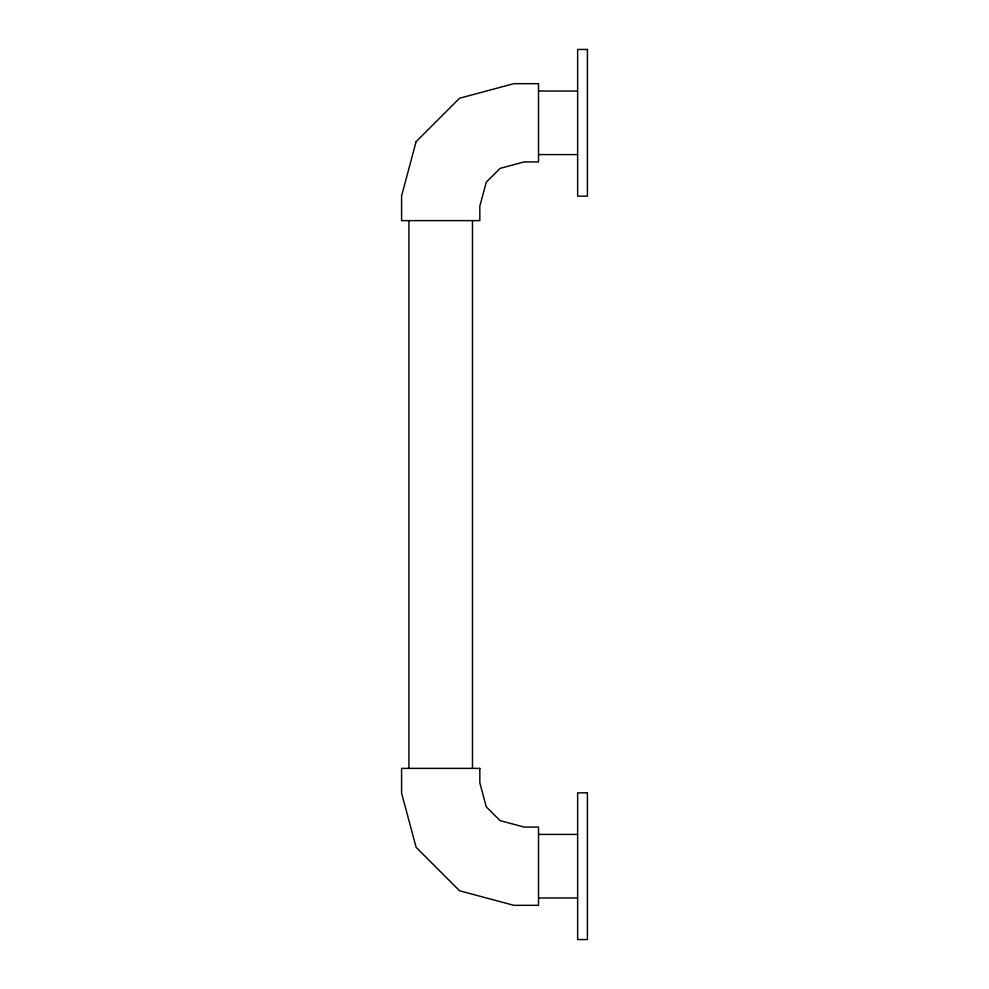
<?xml version="1.0" encoding="UTF-8"?>
<svg xmlns="http://www.w3.org/2000/svg" width="989" height="989" viewBox="0 0 989 989"><rect width="100%" height="100%" fill="white"/><g stroke="black" fill="none" stroke-linecap="round" stroke-linejoin="round"><path stroke-width="1.48" d="M538.511 91.025L577.638 91.025M538.511 154.593L577.638 154.593M538.511 834.407L577.638 834.407M538.511 897.975L577.638 897.975M472.495 220.621L472.495 768.379M408.914 220.621L408.914 768.379M416.109 141.687L401.583 195.909L401.583 220.621L479.826 220.621L479.826 206.207L486.267 182.186L500.075 168.377L524.108 161.936L538.511 161.936L538.511 83.682L513.798 83.682L459.576 98.22L416.109 141.687M587.417 49.45L577.638 49.45L577.638 196.168L587.417 196.168L587.417 49.45M479.826 768.379L401.583 768.379L401.583 793.091L416.109 847.313L459.576 890.78L513.798 905.318L538.511 905.318L538.511 827.064L524.108 827.064L500.075 820.623L486.267 806.814L479.826 782.794L479.826 768.379M587.417 792.832L577.638 792.832L577.638 939.55L587.417 939.55L587.417 792.832"/></g></svg>
